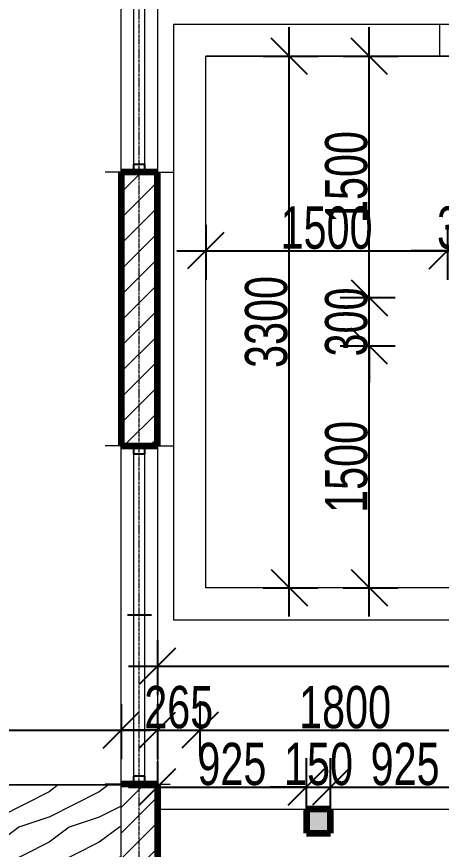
# Model space of a CAD drawing. Header units: millimetres. Extents: x -35190 to 411743, y -233114 to 23872.
# Drawn here: x 245877 to 248513, y 5156 to 10327 of the extents above; entities that cross this region are included whole.
import ezdxf

# ---------------------------------------------------------------- set-up
doc = ezdxf.new("R2010")
doc.units = ezdxf.units.MM
doc.linetypes.add('Grid Line', pattern=[22.225, 12.7, -3.175, 3.175, -3.175])
for name, color, linetype, lineweight in [('A-ANNO-DIMS', 211, 'Continuous', 9), ('A-DETL-GENF', 92, 'Continuous', 18), ('A-DETL-THIN', 151, 'Continuous', 18), ('A-GLAZ', 151, 'Continuous', 18), ('A-WALL', 113, 'Continuous', 18), ('A-WALL-PATT', 111, 'Continuous', 18), ('Q-CASE', 31, 'Continuous', 18), ('S-GRID', 1, 'Continuous', 9)]:
    doc.layers.add(name, color=color, linetype=linetype, lineweight=lineweight)
doc.styles.add('Arial_3', font='arial.ttf', dxfattribs={"width": 0.8, "height": 375})
doc.styles.add('Arial_8', font='arial.ttf', dxfattribs={"width": 0.7, "height": 262.5})
doc.dimstyles.new('main_4_5mm', dxfattribs={"dimscale": 304.8, "dimtxt": 382.597275, "dimasz": 0.738189, "dimexe": 0.590551, "dimexo": 0.0625, "dimgap": 0.024606, "dimtad": 1, "dimdec": 0, "dimzin": 0, "dimdsep": 46, "dimtxsty": 'Arial_3', "dimblk1": 'OBLIQUE', "dimblk2": 'OBLIQUE', "dimsah": 1, "dimcen": 0.09, "dimdle": 0.590551, "dimazin": 0, "dimtfac": 1, "dimtdec": 4, "dimtix": 1, "dimtmove": 0, "dimatfit": 3, "dimfxl": 0.590551, "dimfxlon": 1, "dimtvp": 1, "dimtolj": 1, "dimtzin": 0, "dimarcsym": 2})
doc.dimstyles.new('small_3_0mm', dxfattribs={"dimscale": 304.8, "dimtxt": 191.298637, "dimasz": 0.738189, "dimexe": 0.590551, "dimexo": 0.0625, "dimgap": 0.024606, "dimtad": 1, "dimdec": 0, "dimzin": 0, "dimdsep": 46, "dimtxsty": 'Arial_8', "dimblk1": 'OBLIQUE', "dimblk2": 'OBLIQUE', "dimsah": 1, "dimcen": 0.09, "dimdle": 0.590551, "dimazin": 0, "dimtfac": 1, "dimtdec": 4, "dimtix": 1, "dimtmove": 0, "dimatfit": 3, "dimfxl": 0.590551, "dimfxlon": 1, "dimtvp": 1, "dimtolj": 1, "dimtzin": 0, "dimarcsym": 2})
doc.dimstyles.new('small_3_5mm', dxfattribs={"dimscale": 304.8, "dimtxt": 267.818092, "dimasz": 0.738189, "dimexe": 0.590551, "dimexo": 0.0625, "dimgap": 0.024606, "dimtad": 1, "dimdec": 0, "dimzin": 0, "dimdsep": 46, "dimtxsty": 'Arial_8', "dimblk1": 'OBLIQUE', "dimblk2": 'OBLIQUE', "dimsah": 1, "dimcen": 0.09, "dimdle": 0.590551, "dimazin": 0, "dimtfac": 1, "dimtdec": 4, "dimtix": 1, "dimtmove": 0, "dimatfit": 3, "dimfxl": 0.590551, "dimfxlon": 1, "dimtvp": 1, "dimtolj": 1, "dimtzin": 0, "dimarcsym": 2})

# ---------------------------------------------------------------- blocks, each defined once
blk = doc.blocks.new('Sliding - 2L - SL2_1 X 1_8-V2-SECOND FLOOR')
at = {"layer": 'A-GLAZ'}
for p, q in [((-723.8, 112.5), (-723.8, 212.5)), ((1376.2, 112.5), (1376.2, 212.5)), ((1326.2, 35), (-673.8, 35)), ((-673.8, -35), (1326.2, -35)), ((-723.8, -112.5), (-723.8, -192.5)), ((1376.2, -112.5), (1376.2, -212.5))]:
    blk.add_line(p, q, dxfattribs=at)
at = {"layer": 'A-GLAZ', "lineweight": 25}
for p, q in [((326.2, -75), (326.2, 72.5)), ((-673.8, 35), (-723.8, 35)), ((-673.8, -35), (-673.8, 35)), ((1376.2, 35), (1326.2, 35)), ((1326.2, -35), (1326.2, 35)), ((-723.8, -35), (-673.8, -35)), ((1326.2, -35), (1376.2, -35))]:
    blk.add_line(p, q, dxfattribs=at)
blk = doc.blocks.new('Casework 2 - Casework 2-644764-SECOND FLOOR')
at = {"layer": 'Q-CASE'}
for p, q in [((-476.1, 11859.7), (1174, 11859.7)), ((-476.1, 11859.7), (-476.1, 8159.7)), ((1174, 11859.7), (21055, 11859.7)), ((1174, 11859.7), (1174, 11659.7)), ((1174, 11659.7), (-276.1, 11659.7)), ((-276.1, 8359.7), (-276.1, 11659.7)), ((21055, 11659.7), (1174, 11659.7)), ((1272.8, 8359.7), (-276.1, 8359.7)), ((-476.1, 8159.7), (1272.8, 8159.7))]:
    blk.add_line(p, q, dxfattribs=at)
blk = doc.blocks.new('_Oblique')
at = {"color": 0, "linetype": 'ByBlock', "lineweight": -2}
blk.add_line((-0.5, -0.5), (0.5, 0.5), dxfattribs=at)
blk = doc.blocks.new('*D5498')
at = {"layer": 'A-ANNO-DIMS', "color": 0, "lineweight": -2, "transparency": 16777216}
for p, q in [((241325.9, 6057.7), (241325.9, 5716.7)), ((246525.9, 6057.7), (246525.9, 5716.7)), ((241145.9, 5896.7), (246705.9, 5896.7))]:
    blk.add_line(p, q, dxfattribs=at)
at = {"layer": 'Defpoints', "color": 0, "transparency": 16777216}
for p in [(241325.9, 6076.7), (246525.9, 6076.7), (246525.9, 5896.7)]:
    blk.add_point(p, dxfattribs=at)
at = {"layer": 'A-ANNO-DIMS', "color": 0, "lineweight": -2, "transparency": 16777216, "xscale": 224.9999999999999, "yscale": 224.9999999999999, "zscale": 224.9999999999999, "rotation": 180}
blk.add_blockref('_Oblique', (241325.9, 5896.7), dxfattribs=at)
at = {"layer": 'A-ANNO-DIMS', "color": 0, "lineweight": -2, "transparency": 16777216, "xscale": 224.9999999999999, "yscale": 224.9999999999999, "zscale": 224.9999999999999}
blk.add_blockref('_Oblique', (246525.9, 5896.7), dxfattribs=at)
at = {"layer": 'A-ANNO-DIMS', "color": 0, "transparency": 16777216, "insert": (243925.9, 6095.7), "char_height": 375, "width": 1101.88, "attachment_point": 5, "style": 'Arial_3'}
blk.add_mtext('\\A1;5200', dxfattribs=at)
blk = doc.blocks.new('*D5722')
at = {"layer": 'A-ANNO-DIMS', "color": 0, "lineweight": -2, "transparency": 16777216}
for p, q in [((246750.9, 5704), (246750.9, 5363.1)), ((247675.9, 5382.1), (247675.9, 5723.1)), ((246570.9, 5543.1), (247855.9, 5543.1))]:
    blk.add_line(p, q, dxfattribs=at)
at = {"layer": 'Defpoints', "color": 0, "transparency": 16777216}
for p in [(246750.9, 5723.1), (247675.9, 5543.1), (247675.9, 5363.1)]:
    blk.add_point(p, dxfattribs=at)
at = {"layer": 'A-ANNO-DIMS', "color": 0, "lineweight": -2, "transparency": 16777216, "xscale": 224.9999999999999, "yscale": 224.9999999999999, "zscale": 224.9999999999999, "rotation": 180}
blk.add_blockref('_Oblique', (246750.9, 5543.1), dxfattribs=at)
at = {"layer": 'A-ANNO-DIMS', "color": 0, "lineweight": -2, "transparency": 16777216, "xscale": 224.9999999999999, "yscale": 224.9999999999999, "zscale": 224.9999999999999}
blk.add_blockref('_Oblique', (247675.9, 5543.1), dxfattribs=at)
at = {"layer": 'A-ANNO-DIMS', "color": 0, "transparency": 16777216, "insert": (247213.4, 5684.6), "char_height": 262.5, "width": 360.23, "attachment_point": 5, "style": 'Arial_8'}
blk.add_mtext('\\A1;925', dxfattribs=at)
blk = doc.blocks.new('*D5723')
at = {"layer": 'A-ANNO-DIMS', "color": 0, "lineweight": -2, "transparency": 16777216}
for p, q in [((247675.9, 5382.1), (247675.9, 5723.1)), ((247825.9, 5382.1), (247825.9, 5723.1)), ((247675.9, 5543.1), (247450.9, 5543.1)), ((247675.9, 5543.1), (247825.9, 5543.1)), ((247825.9, 5543.1), (248050.9, 5543.1))]:
    blk.add_line(p, q, dxfattribs=at)
at = {"layer": 'Defpoints', "color": 0, "transparency": 16777216}
for p in [(247825.9, 5543.1), (247675.9, 5363.1), (247825.9, 5363.1)]:
    blk.add_point(p, dxfattribs=at)
at = {"layer": 'A-ANNO-DIMS', "color": 0, "lineweight": -2, "transparency": 16777216, "xscale": 224.9999999999999, "yscale": 224.9999999999999, "zscale": 224.9999999999999}
blk.add_blockref('_Oblique', (247675.9, 5543.1), dxfattribs=at)
at = {"layer": 'A-ANNO-DIMS', "color": 0, "lineweight": -2, "transparency": 16777216, "xscale": 224.9999999999999, "yscale": 224.9999999999999, "zscale": 224.9999999999999, "rotation": 180}
blk.add_blockref('_Oblique', (247825.9, 5543.1), dxfattribs=at)
at = {"layer": 'A-ANNO-DIMS', "color": 0, "transparency": 16777216, "insert": (247750.9, 5684.6), "char_height": 262.5, "width": 360.23, "attachment_point": 5, "style": 'Arial_8'}
blk.add_mtext('\\A1;150', dxfattribs=at)
blk = doc.blocks.new('*D5724')
at = {"layer": 'A-ANNO-DIMS', "color": 0, "lineweight": -2, "transparency": 16777216}
for p, q in [((247825.9, 5382.1), (247825.9, 5723.1)), ((248750.9, 5382.1), (248750.9, 5723.1)), ((247645.9, 5543.1), (248930.9, 5543.1))]:
    blk.add_line(p, q, dxfattribs=at)
at = {"layer": 'Defpoints', "color": 0, "transparency": 16777216}
for p in [(248750.9, 5543.1), (247825.9, 5363.1), (248750.9, 5363.1)]:
    blk.add_point(p, dxfattribs=at)
at = {"layer": 'A-ANNO-DIMS', "color": 0, "lineweight": -2, "transparency": 16777216, "xscale": 224.9999999999999, "yscale": 224.9999999999999, "zscale": 224.9999999999999, "rotation": 180}
blk.add_blockref('_Oblique', (247825.9, 5543.1), dxfattribs=at)
at = {"layer": 'A-ANNO-DIMS', "color": 0, "lineweight": -2, "transparency": 16777216, "xscale": 224.9999999999999, "yscale": 224.9999999999999, "zscale": 224.9999999999999}
blk.add_blockref('_Oblique', (248750.9, 5543.1), dxfattribs=at)
at = {"layer": 'A-ANNO-DIMS', "color": 0, "transparency": 16777216, "insert": (248288.4, 5684.6), "char_height": 262.5, "width": 360.23, "attachment_point": 5, "style": 'Arial_8'}
blk.add_mtext('\\A1;925', dxfattribs=at)
blk = doc.blocks.new('*D5737')
at = {"layer": 'A-ANNO-DIMS', "color": 0, "lineweight": -2, "transparency": 16777216}
for p, q in [((246750.9, 6057), (246750.9, 5716)), ((247015.9, 5735.1), (247015.9, 6076)), ((246750.9, 5896), (246525.9, 5896)), ((246750.9, 5896), (247015.9, 5896)), ((247015.9, 5896), (247240.9, 5896))]:
    blk.add_line(p, q, dxfattribs=at)
at = {"layer": 'Defpoints', "color": 0, "transparency": 16777216}
for p in [(246750.9, 6076), (247015.9, 5896), (247015.9, 5716)]:
    blk.add_point(p, dxfattribs=at)
at = {"layer": 'A-ANNO-DIMS', "color": 0, "lineweight": -2, "transparency": 16777216, "xscale": 224.9999999999999, "yscale": 224.9999999999999, "zscale": 224.9999999999999}
blk.add_blockref('_Oblique', (246750.9, 5896), dxfattribs=at)
at = {"layer": 'A-ANNO-DIMS', "color": 0, "lineweight": -2, "transparency": 16777216, "xscale": 224.9999999999999, "yscale": 224.9999999999999, "zscale": 224.9999999999999, "rotation": 180}
blk.add_blockref('_Oblique', (247015.9, 5896), dxfattribs=at)
at = {"layer": 'A-ANNO-DIMS', "color": 0, "transparency": 16777216, "insert": (246883.4, 6037.5), "char_height": 262.5, "width": 504.322, "attachment_point": 5, "style": 'Arial_8'}
blk.add_mtext('\\A1;265', dxfattribs=at)
blk = doc.blocks.new('*D5738')
at = {"layer": 'A-ANNO-DIMS', "color": 0, "lineweight": -2, "transparency": 16777216}
for p, q in [((247015.9, 5735.1), (247015.9, 6076)), ((248815.9, 5735.1), (248815.9, 6076)), ((246835.9, 5896), (248995.9, 5896))]:
    blk.add_line(p, q, dxfattribs=at)
at = {"layer": 'Defpoints', "color": 0, "transparency": 16777216}
for p in [(248815.9, 5896), (247015.9, 5716), (248815.9, 5716)]:
    blk.add_point(p, dxfattribs=at)
at = {"layer": 'A-ANNO-DIMS', "color": 0, "lineweight": -2, "transparency": 16777216, "xscale": 224.9999999999999, "yscale": 224.9999999999999, "zscale": 224.9999999999999, "rotation": 180}
blk.add_blockref('_Oblique', (247015.9, 5896), dxfattribs=at)
at = {"layer": 'A-ANNO-DIMS', "color": 0, "lineweight": -2, "transparency": 16777216, "xscale": 224.9999999999999, "yscale": 224.9999999999999, "zscale": 224.9999999999999}
blk.add_blockref('_Oblique', (248815.9, 5896), dxfattribs=at)
at = {"layer": 'A-ANNO-DIMS', "color": 0, "transparency": 16777216, "insert": (247915.9, 6037.5), "char_height": 262.5, "width": 672.429, "attachment_point": 5, "style": 'Arial_8'}
blk.add_mtext('\\A1;1800', dxfattribs=at)
blk = doc.blocks.new('*D5560')
at = {"layer": 'A-ANNO-DIMS', "color": 0, "lineweight": -2, "transparency": 16777216}
for p, q in [((246750.9, 6454), (246750.9, 6113.1)), ((255200.9, 6454), (255200.9, 6113.1)), ((246570.9, 6293.1), (255380.9, 6293.1))]:
    blk.add_line(p, q, dxfattribs=at)
at = {"layer": 'Defpoints', "color": 0, "transparency": 16777216}
for p in [(246750.9, 6473.1), (255200.9, 6473.1), (255200.9, 6293.1)]:
    blk.add_point(p, dxfattribs=at)
at = {"layer": 'A-ANNO-DIMS', "color": 0, "lineweight": -2, "transparency": 16777216, "xscale": 224.9999999999999, "yscale": 224.9999999999999, "zscale": 224.9999999999999, "rotation": 180}
blk.add_blockref('_Oblique', (246750.9, 6293.1), dxfattribs=at)
at = {"layer": 'A-ANNO-DIMS', "color": 0, "lineweight": -2, "transparency": 16777216, "xscale": 224.9999999999999, "yscale": 224.9999999999999, "zscale": 224.9999999999999}
blk.add_blockref('_Oblique', (255200.9, 6293.1), dxfattribs=at)
at = {"layer": 'A-ANNO-DIMS', "color": 0, "transparency": 16777216, "insert": (250975.9, 6434.6), "char_height": 262.5, "width": 672.429, "attachment_point": 5, "style": 'Arial_8'}
blk.add_mtext('\\A1;8450', dxfattribs=at)
blk = doc.blocks.new('*D5606')
at = {"layer": 'A-ANNO-DIMS', "color": 0, "lineweight": -2, "transparency": 16777216}
for p, q in [((248066, 6601), (248066, 8461)), ((248226.9, 8281), (247886, 8281)), ((247905, 6781), (248246, 6781))]:
    blk.add_line(p, q, dxfattribs=at)
at = {"layer": 'Defpoints', "color": 0, "transparency": 16777216}
for p in [(248066, 8281), (248246, 8281), (247886, 6781)]:
    blk.add_point(p, dxfattribs=at)
at = {"layer": 'A-ANNO-DIMS', "color": 0, "lineweight": -2, "transparency": 16777216, "xscale": 224.9999999999999, "yscale": 224.9999999999999, "zscale": 224.9999999999999}
for p, rotation in [((248066, 8281), 90), ((248066, 6781), 270)]:
    blk.add_blockref('_Oblique', p, dxfattribs=dict(at, rotation=rotation))
at = {"layer": 'A-ANNO-DIMS', "color": 0, "transparency": 16777216, "insert": (247924.5, 7531), "char_height": 262.5, "width": 672.429, "attachment_point": 5, "rotation": 90, "style": 'Arial_8'}
blk.add_mtext('\\A1;1500', dxfattribs=at)
blk = doc.blocks.new('*D5607')
at = {"layer": 'A-ANNO-DIMS', "color": 0, "lineweight": -2, "transparency": 16777216}
for p, q in [((248066, 8581), (248066, 8806)), ((248226.9, 8581), (247886, 8581)), ((248066, 8281), (248066, 8581)), ((248226.9, 8281), (247886, 8281)), ((248066, 8281), (248066, 8056))]:
    blk.add_line(p, q, dxfattribs=at)
at = {"layer": 'Defpoints', "color": 0, "transparency": 16777216}
for p in [(248066, 8581), (248246, 8581), (248246, 8281)]:
    blk.add_point(p, dxfattribs=at)
at = {"layer": 'A-ANNO-DIMS', "color": 0, "lineweight": -2, "transparency": 16777216, "xscale": 224.9999999999999, "yscale": 224.9999999999999, "zscale": 224.9999999999999}
for p, rotation in [((248066, 8581), 270), ((248066, 8281), 90)]:
    blk.add_blockref('_Oblique', p, dxfattribs=dict(at, rotation=rotation))
at = {"layer": 'A-ANNO-DIMS', "color": 0, "transparency": 16777216, "insert": (247924.4, 8431), "char_height": 262.5, "width": 504.322, "attachment_point": 5, "rotation": 90, "style": 'Arial_8'}
blk.add_mtext('\\A1;300', dxfattribs=at)
blk = doc.blocks.new('*D5608')
at = {"layer": 'A-ANNO-DIMS', "color": 0, "lineweight": -2, "transparency": 16777216}
for p, q in [((248066, 8401), (248066, 10261)), ((247905, 10081), (248246, 10081)), ((248226.9, 8581), (247886, 8581))]:
    blk.add_line(p, q, dxfattribs=at)
at = {"layer": 'Defpoints', "color": 0, "transparency": 16777216}
for p in [(247886, 10081), (248066, 10081), (248246, 8581)]:
    blk.add_point(p, dxfattribs=at)
at = {"layer": 'A-ANNO-DIMS', "color": 0, "lineweight": -2, "transparency": 16777216, "xscale": 224.9999999999999, "yscale": 224.9999999999999, "zscale": 224.9999999999999}
for p, rotation in [((248066, 10081), 90), ((248066, 8581), 270)]:
    blk.add_blockref('_Oblique', p, dxfattribs=dict(at, rotation=rotation))
at = {"layer": 'A-ANNO-DIMS', "color": 0, "transparency": 16777216, "insert": (247924.5, 9331), "char_height": 262.5, "width": 672.429, "attachment_point": 5, "rotation": 90, "style": 'Arial_8'}
blk.add_mtext('\\A1;1500', dxfattribs=at)
blk = doc.blocks.new('*D5609')
at = {"layer": 'A-ANNO-DIMS', "color": 0, "lineweight": -2, "transparency": 16777216}
for p, q in [((247569.1, 6601), (247569.1, 10261)), ((247408.1, 10081), (247749.1, 10081)), ((247408.1, 6781), (247749.1, 6781))]:
    blk.add_line(p, q, dxfattribs=at)
at = {"layer": 'Defpoints', "color": 0, "transparency": 16777216}
for p in [(247389.1, 10081), (247569.1, 10081), (247389.1, 6781)]:
    blk.add_point(p, dxfattribs=at)
at = {"layer": 'A-ANNO-DIMS', "color": 0, "lineweight": -2, "transparency": 16777216, "xscale": 224.9999999999999, "yscale": 224.9999999999999, "zscale": 224.9999999999999}
for p, rotation in [((247569.1, 10081), 90), ((247569.1, 6781), 270)]:
    blk.add_blockref('_Oblique', p, dxfattribs=dict(at, rotation=rotation))
at = {"layer": 'A-ANNO-DIMS', "color": 0, "transparency": 16777216, "insert": (247427.5, 8431), "char_height": 262.5, "width": 672.429, "attachment_point": 5, "rotation": 90, "style": 'Arial_8'}
blk.add_mtext('\\A1;3300', dxfattribs=at)
blk = doc.blocks.new('*D5615')
at = {"layer": 'A-ANNO-DIMS', "color": 0, "lineweight": -2, "transparency": 16777216}
for p, q in [((247050.9, 9034.5), (247050.9, 8693.6)), ((248550.9, 9034.5), (248550.9, 8693.6)), ((246870.9, 8873.6), (248730.9, 8873.6))]:
    blk.add_line(p, q, dxfattribs=at)
at = {"layer": 'Defpoints', "color": 0, "transparency": 16777216}
for p in [(247050.9, 9053.6), (248550.9, 9053.6), (248550.9, 8873.6)]:
    blk.add_point(p, dxfattribs=at)
at = {"layer": 'A-ANNO-DIMS', "color": 0, "lineweight": -2, "transparency": 16777216, "xscale": 224.9999999999999, "yscale": 224.9999999999999, "zscale": 224.9999999999999, "rotation": 180}
blk.add_blockref('_Oblique', (247050.9, 8873.6), dxfattribs=at)
at = {"layer": 'A-ANNO-DIMS', "color": 0, "lineweight": -2, "transparency": 16777216, "xscale": 224.9999999999999, "yscale": 224.9999999999999, "zscale": 224.9999999999999}
blk.add_blockref('_Oblique', (248550.9, 8873.6), dxfattribs=at)
at = {"layer": 'A-ANNO-DIMS', "color": 0, "transparency": 16777216, "insert": (247800.9, 9015.1), "char_height": 262.5, "width": 672.429, "attachment_point": 5, "style": 'Arial_8'}
blk.add_mtext('\\A1;1500', dxfattribs=at)
blk = doc.blocks.new('*D5616')
at = {"layer": 'A-ANNO-DIMS', "color": 0, "lineweight": -2, "transparency": 16777216}
for p, q in [((248850.9, 8712.6), (248850.9, 9053.6)), ((248550.9, 9034.5), (248550.9, 8693.6)), ((248550.9, 8873.6), (248325.9, 8873.6)), ((248550.9, 8873.6), (248850.9, 8873.6)), ((248850.9, 8873.6), (249075.9, 8873.6))]:
    blk.add_line(p, q, dxfattribs=at)
at = {"layer": 'Defpoints', "color": 0, "transparency": 16777216}
for p in [(248550.9, 9053.6), (248850.9, 8873.6), (248850.9, 8693.6)]:
    blk.add_point(p, dxfattribs=at)
at = {"layer": 'A-ANNO-DIMS', "color": 0, "lineweight": -2, "transparency": 16777216, "xscale": 224.9999999999999, "yscale": 224.9999999999999, "zscale": 224.9999999999999}
blk.add_blockref('_Oblique', (248550.9, 8873.6), dxfattribs=at)
at = {"layer": 'A-ANNO-DIMS', "color": 0, "lineweight": -2, "transparency": 16777216, "xscale": 224.9999999999999, "yscale": 224.9999999999999, "zscale": 224.9999999999999, "rotation": 180}
blk.add_blockref('_Oblique', (248850.9, 8873.6), dxfattribs=at)
at = {"layer": 'A-ANNO-DIMS', "color": 0, "transparency": 16777216, "insert": (248700.9, 9015.2), "char_height": 262.5, "width": 504.322, "attachment_point": 5, "style": 'Arial_8'}
blk.add_mtext('\\A1;300', dxfattribs=at)

msp = doc.modelspace()

# ---------------------------------------------------------------- hatches: boundary and pattern name
at = {"layer": 'A-DETL-GENF'}
h = msp.add_hatch(dxfattribs=at)
h.set_pattern_fill('FP_75', style=0, pattern_type=2)
h.set_pattern_definition([(216.87, (247451.924, -1266.31), (937.1239, 624.75167), [156.188, -1405.688]), (206.565, (247639.35, -1360.02), (-312.3754, -312.3744), [349.246, -349.246]), (198.435, (247639.35, -1516.21), (-624.75, -312.376), [197.564, -790.253])])
h.paths.add_polyline_path([(244519.3, 4956), (246525.9, 4956), (246525.9, 5556), (241925.9, 5556), (241925.9, 4956), (243938.4, 4956)])
at = {"layer": 'A-WALL-PATT'}
h = msp.add_hatch(dxfattribs=at)
h.set_pattern_fill('FP_1', color=256, style=0, pattern_type=2)
h.set_pattern_definition([(45, (247326.97, -1578.69), (-79.5495, 79.5495), [])])
h.paths.add_polyline_path([(246750.9, -1569), (246750.9, 983.5), (246525.9, 983.5), (246525.9, -1569)])
h.paths.add_polyline_path([(246750.9, 2183.5), (246750.9, 5561), (246525.9, 5561), (246525.9, 2183.5)])
h.paths.add_polyline_path([(246750.9, 7661), (246750.9, 9361), (246525.9, 9361), (246525.9, 7661)])
h.paths.add_polyline_path([(246525.9, 11461), (246750.9, 11461), (246750.9, 12756), (246525.9, 12756), (246525.9, 12161.7)])
msp.add_hatch(color=1, dxfattribs=at).paths.add_polyline_path([(247825.9, 5256), (247825.9, 5406), (247675.9, 5406), (247675.9, 5256)])

# ---------------------------------------------------------------- linework, layer by layer
at = {"layer": 'A-DETL-THIN'}
for p, q in [((247050.9, 6781), (247050.9, 10081)), ((247050.9, 10081), (269930.9, 10081)), ((261475.9, 6781), (247050.9, 6781)), ((246525.9, 5556), (241925.9, 5556)), ((241925.9, 5556), (246525.9, 5556)), ((246525.9, 4956), (246525.9, 5556)), ((246750.9, 5406), (255200.9, 5406))]:
    msp.add_line(p, q, dxfattribs=at)
at = {"layer": 'A-WALL'}
for p, q in [((246525.9, 9361), (246525.9, 11461)), ((246750.9, 11461), (246750.9, 9361)), ((246525.9, 5561), (246525.9, 7661)), ((246750.9, 7661), (246750.9, 5561))]:
    msp.add_line(p, q, dxfattribs=at)
at = {"layer": 'A-WALL', "lineweight": 140}
for p, q in [((246750.9, 9361), (246525.9, 9361)), ((246525.9, 9361), (246525.9, 7661)), ((246750.9, 7661), (246750.9, 9361)), ((246525.9, 7661), (246750.9, 7661)), ((246750.9, 5561), (246525.9, 5561)), ((246525.9, 5561), (246525.9, 5556)), ((246750.9, 5561), (246750.9, 2183.5)), ((247825.9, 5406), (247675.9, 5406)), ((247675.9, 5406), (247675.9, 5256)), ((247825.9, 5256), (247825.9, 5406)), ((247675.9, 5256), (247825.9, 5256))]:
    msp.add_line(p, q, dxfattribs=at)
at = {"layer": 'S-GRID', "linetype": 'Grid Line'}
msp.add_line((246638.4, -24980.3), (246638.4, 17292.4), dxfattribs=at)

# ---------------------------------------------------------------- block references
at = {"layer": 'A-GLAZ'}
for p, rotation in [((246638.4, 10737.2), 269.9999999999999), ((246638.4, 6284.8), 89.99999999999997)]:
    msp.add_blockref('Sliding - 2L - SL2_1 X 1_8-V2-SECOND FLOOR', p, dxfattribs=dict(at, rotation=rotation))
at = {"layer": 'Q-CASE'}
msp.add_blockref('Casework 2 - Casework 2-644764-SECOND FLOOR', (247327, -1578.7), dxfattribs=at)

# ---------------------------------------------------------------- dimensions: what is measured, and where the dimension line sits
at = {"layer": 'A-ANNO-DIMS'}
for base, p1, p2, override, picture, middle in [((247569.1, 10081), (247389.1, 6781), (247389.1, 10081), {"dimpost": '<>', "dimfxl": 3300}, '*D5609', (247427.5, 8431)), ((248066, 10081), (248246, 8581), (247886, 10081), {"dimpost": '<>', "dimfxl": 1542.595216}, '*D5608', (247924.5, 9331)), ((248066, 8581), (248246, 8281), (248246, 8581), {"dimpost": '<>', "dimfxl": 300}, '*D5607', (247924.4, 8431)), ((248066, 8281), (247886, 6781), (248246, 8281), {"dimpost": '<>', "dimfxl": 1542.595216}, '*D5606', (247924.5, 7531))]:
    dim = msp.add_linear_dim(base=base, p1=p1, p2=p2, angle=90, dimstyle='small_3_5mm', override=override, dxfattribs=at)
    dim.commit()
    dim.dimension.update_dxf_attribs({"geometry": picture, "text_midpoint": middle})
for base, p1, p2, dimstyle, override, picture, middle in [((248550.9, 8873.6), (247050.9, 9053.6), (248550.9, 9053.6), 'small_3_5mm', {"dimpost": '<>', "dimfxl": 1500}, '*D5615', (247800.9, 9015.1)), ((248850.9, 8873.6), (248550.9, 9053.6), (248850.9, 8693.6), 'small_3_5mm', {"dimpost": '<>', "dimfxl": 468.614981}, '*D5616', (248700.9, 9015.2)), ((255200.9, 6293.1), (246750.9, 6473.1), (255200.9, 6473.1), 'small_3_5mm', {"dimpost": '<>', "dimfxl": 8450}, '*D5560', (250975.9, 6434.6)), ((246525.9, 5896.7), (241325.9, 6076.7), (246525.9, 6076.7), 'main_4_5mm', {"dimpost": '<>', "dimfxl": 5200}, '*D5498', (243925.9, 6095.7)), ((247015.9, 5896), (246750.9, 6076), (247015.9, 5716), 'small_3_5mm', {"dimpost": '<>', "dimfxl": 447.017897}, '*D5737', (246883.4, 6037.5)), ((248815.9, 5896), (247015.9, 5716), (248815.9, 5716), 'small_3_5mm', {"dimpost": '<>', "dimfxl": 1800}, '*D5738', (247915.9, 6037.5)), ((247675.9, 5543.1), (246750.9, 5723.1), (247675.9, 5363.1), 'small_3_0mm', {"dimpost": '<>', "dimfxl": 992.585009}, '*D5722', (247213.4, 5684.6)), ((247825.9, 5543.1), (247675.9, 5363.1), (247825.9, 5363.1), 'small_3_0mm', {"dimpost": '<>', "dimfxl": 150}, '*D5723', (247750.9, 5684.6)), ((248750.9, 5543.1), (247825.9, 5363.1), (248750.9, 5363.1), 'small_3_0mm', {"dimpost": '<>', "dimfxl": 925}, '*D5724', (248288.4, 5684.6))]:
    dim = msp.add_linear_dim(base=base, p1=p1, p2=p2, dimstyle=dimstyle, override=override, dxfattribs=at)
    dim.commit()
    dim.dimension.update_dxf_attribs({"geometry": picture, "text_midpoint": middle})

doc.saveas('drawing.dxf')
